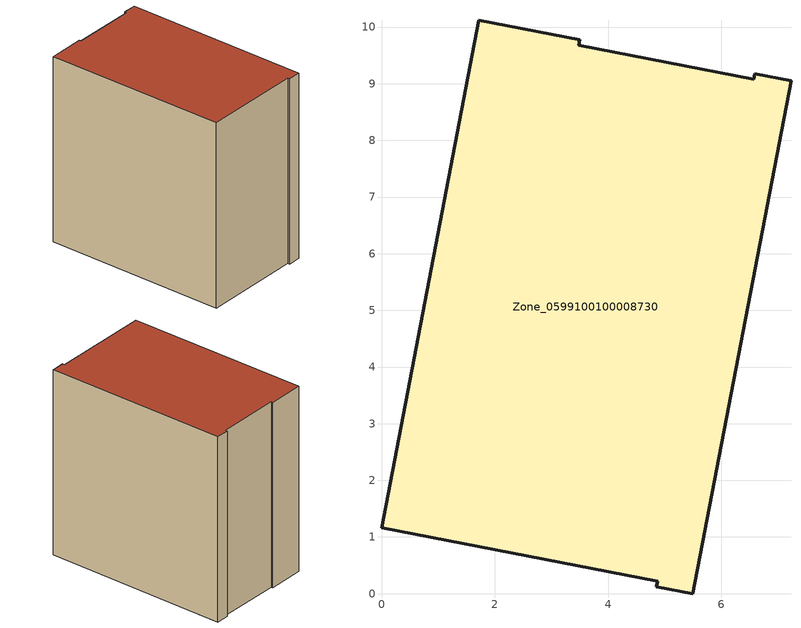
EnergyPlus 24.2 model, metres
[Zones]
Zone_0599100100008730
 floor ground (C_G): 5.49,0 4.85,0.12 4.87,0.22 0,1.16 1.72,10.12 3.5,9.78 3.48,9.68 6.57,9.08 6.59,9.18 7.23,9.05 z0
 wall outside (C_F): 6.57,9.08 3.48,9.68 3.5,9.78 1.72,10.12 0,1.16 4.87,0.22 4.85,0.12 5.49,0 7.23,9.05 6.59,9.18 6.57,9.08 z0:9.33
 roof outside (C_R): 5.49,0 7.23,9.05 6.59,9.18 6.57,9.08 3.48,9.68 3.5,9.78 1.72,10.12 0,1.16 4.87,0.22 4.85,0.12 z9.33
[BUILDING]
Pand.0599100100008730: North Axis=0; Terrain=City; Loads Convergence Tolerance Value=0.04; Temperature Convergence Tolerance Value=0.4; Solar Distribution=FullExterior; Maximum Number of Warmup Days=25; Minimum Number of Warmup Days=1
[Site:Location]
Rotterdam.The.Hague.AP_ZH_NLD Design_Conditions: Latitude=51.96; Longitude=4.45; Time Zone=1; Elevation=-4.5
[SITE:GROUNDTEMPERATURE:BUILDINGSURFACE]
18, 18, 18, 18, 18, 18, 18, 18, 18, 18, 18, 18
[MATERIAL] Thermal Absorptance=0.9; Solar Absorptance=0.7; Visible Absorptance=0.7
Name | Roughness | Thickness | Conductivity | Density | Specific Heat
G.TC.2015-2018 | MediumSmooth | 0.15 | 0.0428571 | 540 | 1210
F.TC.2015-2018 | Rough | 0.3 | 0.0666667 | 1920 | 840
R.TC.2015-2018 | MediumRough | 0.2 | 0.0333333 | 1500 | 1000
[CONSTRUCTION]
C_G: G.TC.2015-2018
C_F: F.TC.2015-2018
C_R: R.TC.2015-2018
[ZONE]
Zone_0599100100008730: Type=1; Multiplier=1; Ceiling Height=Autocalculate; Volume=Autocalculate; Floor Area=autocalculate; Part of Total Floor Area=Yes
[ZONEINFILTRATION:DESIGNFLOWRATE]
Infil_Zone_0599100100008730: Zone or ZoneList or Space or SpaceList=Zone_0599100100008730; Schedule=AlwaysOn; Design Flow Rate Calculation Method=Flow/Area; Flow Rate per Floor Area=0.0015; Constant Term Coefficient=1; Temperature Term Coefficient=0; Velocity Term Coefficient=0; Velocity Squared Term Coefficient=0
[HVACTEMPLATE:ZONE:IDEALLOADSAIRSYSTEM]
Zone_0599100100008730: Maximum Heating Supply Air Temperature=50; Minimum Cooling Supply Air Temperature=13; Maximum Heating Supply Air Humidity Ratio=0.0156; Minimum Cooling Supply Air Humidity Ratio=0.0077; Heating Limit=NoLimit; Cooling Limit=NoLimit; Dehumidification Control Type=ConstantSensibleHeatRatio; Cooling Sensible Heat Ratio=0.7; Dehumidification Setpoint=60; Humidification Control Type=None; Humidification Setpoint=30; Outdoor Air Method=None; Outdoor Air Flow Rate per Person=0.00944; Outdoor Air Flow Rate per Zone Floor Area=0; Outdoor Air Flow Rate per Zone=0; Demand Controlled Ventilation Type=None; Outdoor Air Economizer Type=NoEconomizer; Heat Recovery Type=None; Sensible Heat Recovery Effectiveness=0.7; Latent Heat Recovery Effectiveness=0.65
[ZONECONTROL:THERMOSTAT]
ThermostatControl_Zone_0599100100008730: Zone or ZoneList=Zone_0599100100008730; Control Type Schedule=DualSetpointControlType; Control 1=Thermostat_Zone_0599100100008730; Temperature Difference Between Cutout And Setpoint=0
[THERMOSTATSETPOINT:DUALSETPOINT]
Thermostat_Zone_0599100100008730: Heating Setpoint Temperature Schedule=HeatingSetpoint_Zone_0599100100008730; Cooling Setpoint Temperature Schedule=CoolingSetpoint_Zone_0599100100008730
[SCHEDULE:COMPACT]
HeatingSetpoint_Zone_0599100100008730: Through: 12/31, For: AllDays, Until: 24:00, 21
CoolingSetpoint_Zone_0599100100008730: Through: 12/31, For: AllDays, Until: 24:00, 24
DualSetpointControlType: Through: 12/31, For: AllDays, Until: 24:00, 4
AlwaysOn: Through: 12/31, For: AllDays, Until: 24:00, 1
